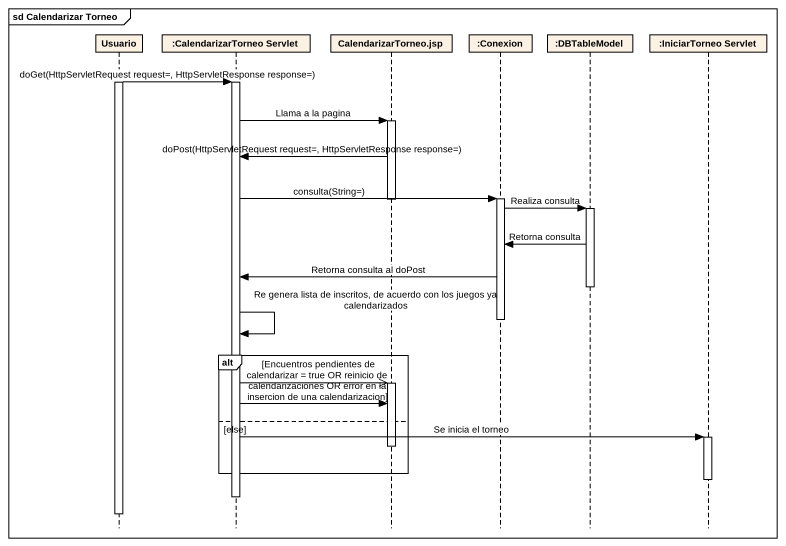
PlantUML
@startuml
mainframe sd Calendarizar Torneo
hide footbox
participant Usuario
participant ":CalendarizarTorneo Servlet" as CalendarizarTorneo_Servlet
participant "CalendarizarTorneo.jsp" as CalendarizarTorneo_jsp
participant ":Conexion" as Conexion
participant ":DBTableModel" as DBTableModel
participant ":IniciarTorneo Servlet" as IniciarTorneo_Servlet

activate Usuario
Usuario -> CalendarizarTorneo_Servlet : doGet(HttpServletRequest request=, HttpServletResponse response=)
activate CalendarizarTorneo_Servlet
CalendarizarTorneo_Servlet -> CalendarizarTorneo_jsp : Llama a la pagina
activate CalendarizarTorneo_jsp
CalendarizarTorneo_jsp -> CalendarizarTorneo_Servlet : doPost(HttpServletRequest request=, HttpServletResponse response=)
CalendarizarTorneo_Servlet -> Conexion : consulta(String=)
activate Conexion
deactivate CalendarizarTorneo_jsp
Conexion -> DBTableModel : Realiza consulta
activate DBTableModel
DBTableModel -> Conexion : Retorna consulta
Conexion -> CalendarizarTorneo_Servlet : Retorna consulta al doPost
deactivate DBTableModel
deactivate Conexion
CalendarizarTorneo_Servlet -> CalendarizarTorneo_Servlet : Re genera lista de inscritos, de acuerdo con los juegos ya calendarizados
alt Encuentros pendientes de calendarizar = true OR reinicio de calendarizaciones OR error en la insercion de una calendarizacion
  CalendarizarTorneo_Servlet ->> CalendarizarTorneo_jsp
  activate CalendarizarTorneo_jsp
  CalendarizarTorneo_Servlet -> CalendarizarTorneo_jsp
else else
  CalendarizarTorneo_Servlet -> IniciarTorneo_Servlet : Se inicia el torneo
  activate IniciarTorneo_Servlet
  deactivate CalendarizarTorneo_jsp
end
deactivate IniciarTorneo_Servlet
deactivate CalendarizarTorneo_Servlet
deactivate Usuario
@enduml
